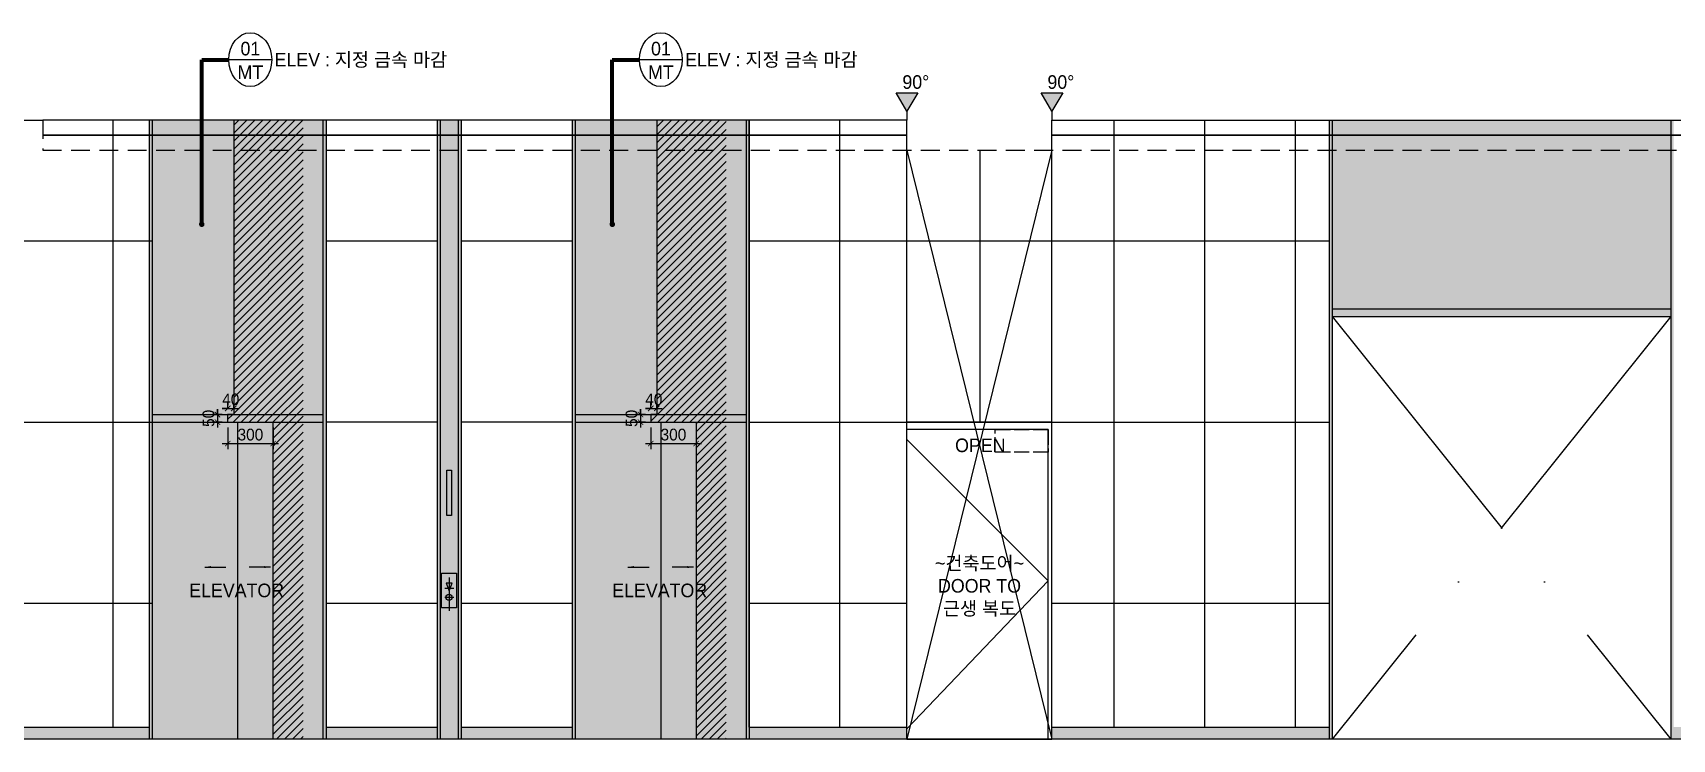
# Model space of a CAD drawing. Header units: millimetres. Extents: x -223175 to 287756, y -120611 to 352956.
# Drawn here: x 249074 to 259924, y 279512 to 284190 of the extents above; entities that cross this region are included whole.
import ezdxf
from ezdxf.enums import TextEntityAlignment as Align
from ezdxf.lldxf.tags import DXFTag
from ezdxf.xclip import XClip

# ---------------------------------------------------------------- set-up
doc = ezdxf.new("R2010")
doc.units = ezdxf.units.MM
doc.header["$LTSCALE"] = 50
doc.header["$XCLIPFRAME"] = 0
doc.header["$PDMODE"] = 35
for name, pattern in [('CEN', [62, 60, -1, 0, -1]), ('CENN', [6.3, 4, -1, 0.3, -1]), ('GCAD_ISO10W100', [18, 12, -3, 0, -3]), ('HID', [2.5, 2, -0.5]), ('HIDDEN2', [0.1875, 0.125, -0.0625])]:
    doc.linetypes.add(name, pattern=pattern)
doc.layers.get('DEFPOINTS').update_dxf_attribs({"color": 108})
for name, color, linetype in [('CEN', 1, 'CEN'), ('CO-TEXT', 4, 'Continuous'), ('hid', 251, 'HID'), ('I-E-HAT', 252, 'Continuous'), ('I-ELE-1', 2, 'Continuous'), ('I-ELE-5', 5, 'Continuous'), ('I-ELE-CEN', 1, 'CENN'), ('I-ELE-DIM-IN', 8, 'Continuous'), ('I-ELE-SYM', 7, 'Continuous'), ('I-ELE-TEXT-IN', 7, 'Continuous'), ('SEC1', 1, 'Continuous'), ('SYM', 7, 'Continuous'), ('WAL-CO', 2, 'Continuous'), ('WID', 4, 'Continuous'), ('중심선', 1, 'CENTER')]:
    doc.layers.add(name, color=color, linetype=linetype)
doc.layers.add('DEFPOINT', color=98, linetype='Continuous', plot=False)
doc.styles.add('DH-TEXT', font='h2wull.TTF')
doc.styles.add('HY울릉도L', font='HY울릉도l.ttf')
doc.styles.add('USER1', font='gulim.ttc', dxfattribs={"height": 80})
doc.styles.add('YE-TEXT', font='HY울릉도l.ttf')
doc.styles.add('YEIN-TEXT', font='h2wull.TTF')
doc.styles.add('울릉도L', font='')
doc.styles.add('유형2', font='HY울릉도l.ttf')
doc.styles.get('울릉도L').set_extended_font_data('HY울릉도L')
tags = doc.linetypes.add('CENTER', pattern=[50.8, 31.75, -6.35, 6.35, -6.35]).pattern_tags.tags
tags[10:11] = [DXFTag(74, 4), DXFTag(75, 0), DXFTag(340, '0'), DXFTag(46, 1.0), DXFTag(50, 0.0), DXFTag(44, 0.0), DXFTag(45, 0.0)]
tags[8:9] = [DXFTag(74, 4), DXFTag(75, 0), DXFTag(340, '0'), DXFTag(46, 1.0), DXFTag(50, 0.0), DXFTag(44, 0.0), DXFTag(45, 0.0)]
tags[6:7] = [DXFTag(74, 4), DXFTag(75, 0), DXFTag(340, '0'), DXFTag(46, 1.0), DXFTag(50, 0.0), DXFTag(44, 0.0), DXFTag(45, 0.0)]
tags[4:5] = [DXFTag(74, 4), DXFTag(75, 0), DXFTag(340, '0'), DXFTag(46, 1.0), DXFTag(50, 0.0), DXFTag(44, 0.0), DXFTag(45, 0.0)]
doc.dimstyles.new('AM_ISO$7', dxfattribs={"dimtxt": 5, "dimasz": 70, "dimexe": 20, "dimexo": 15, "dimgap": 30, "dimtad": 1, "dimdec": 0, "dimdsep": 46, "dimtxsty": 'USER1', "dimcen": 0, "dimclrd": 256, "dimclre": 256, "dimclrt": 2, "dimadec": 0, "dimazin": 2, "dimtp": 0.1, "dimtm": 0.1, "dimtfac": 0.71, "dimtdec": 0, "dimtmove": 0, "dimatfit": 0, "dimfxl": 1, "dimlwd": -1, "dimlwe": -1, "dimarcsym": 0})
doc.dimstyles.new('YE-60', dxfattribs={"dimscale": 60, "dimtxt": 1.5, "dimasz": 0.6, "dimexe": 1, "dimexo": 1, "dimgap": 0.5, "dimtad": 1, "dimdec": 0, "dimrnd": 0.05, "dimdsep": 46, "dimlunit": 6, "dimtxsty": 'YE-TEXT', "dimblk": 'DOT', "dimcen": 2.5, "dimdle": 1, "dimclrd": 8, "dimclre": 8, "dimclrt": 7, "dimadec": 0, "dimazin": 0, "dimtfac": 1, "dimtdec": 0, "dimtix": 1, "dimtmove": 2, "dimatfit": 3, "dimldrblk": 'DOT', "dimfxl": 1, "dimlwd": -1, "dimlwe": -1, "dimarcsym": 0})
doc.dimstyles.new('YE-60-IN', dxfattribs={"dimscale": 60, "dimtxt": 1.3, "dimasz": 0.6, "dimexe": 0.6, "dimexo": 0.6, "dimgap": 0.3, "dimtad": 1, "dimdec": 0, "dimrnd": 0.05, "dimdsep": 46, "dimlunit": 6, "dimtxsty": '울릉도L', "dimblk": 'ARCHTICK', "dimcen": 2.5, "dimdle": 0.6, "dimclrd": 8, "dimclre": 8, "dimclrt": 7, "dimadec": 1, "dimazin": 0, "dimtfac": 1, "dimtdec": 0, "dimtix": 1, "dimtmove": 2, "dimatfit": 3, "dimldrblk": 'DOT', "dimfxl": 1, "dimlwd": -1, "dimlwe": -1, "dimarcsym": 0})
pattern_1 = [(0, (252664.5, 281612.1), (0, 1200), [])]

# ---------------------------------------------------------------- blocks, each defined once
blk = doc.blocks.new('G$C6811B8E0')
at = {"layer": 'CEN', "color": 252}
for p, q in [((-1202, 2050), (-202, 1050)), ((-202, 1050), (-1202, 0))]:
    blk.add_line(p, q, dxfattribs=at)
at = {"layer": 'hid', "color": 252}
blk.add_lwpolyline([(-202, 1900), (-552, 1900), (-552, 2050), (-202, 2050), (-202, 1900)], dxfattribs=at)
at = {"layer": 'WID', "color": 252}
for points in [[(-152, 0), (-152, 2100), (-1252, 2100), (-1252, 0)], [(-202, 0), (-202, 2050), (-1202, 2050), (-1202, 0)]]:
    blk.add_lwpolyline(points, close=True, dxfattribs=at)
blk.add_lwpolyline([(-1137, 1185, 1), (-1167, 1185), (-1167, 615, 1), (-1137, 615)], format="xyb", close=True, dxfattribs=at)
blk = doc.blocks.new('_ARCHTICK')
at = {"color": 0, "linetype": 'ByBlock', "const_width": 0.15}
blk.add_lwpolyline([(-0.5, -0.5), (0.5, 0.5)], dxfattribs=at)
blk = doc.blocks.new('*D2308')
at = {"layer": 'DEFPOINTS', "color": 0}
for p in [(253164, 281612), (253464, 281612), (253464, 281470)]:
    blk.add_point(p, dxfattribs=at)
at = {"layer": 'I-ELE-DIM-IN', "color": 8}
for p, q in [((253128, 281470), (253500, 281470)), ((253164, 281576), (253164, 281434)), ((253464, 281576), (253464, 281434))]:
    blk.add_line(p, q, dxfattribs=at)
at = {"layer": 'I-ELE-DIM-IN', "color": 8, "linetype": 'ByBlock', "xscale": 36, "yscale": 36, "zscale": 36, "rotation": 180}
blk.add_blockref('_ARCHTICK', (253164, 281470), dxfattribs=at)
at = {"layer": 'I-ELE-DIM-IN', "color": 8, "linetype": 'ByBlock', "xscale": 36, "yscale": 36, "zscale": 36}
blk.add_blockref('_ARCHTICK', (253464, 281470), dxfattribs=at)
at = {"layer": 'I-ELE-DIM-IN', "color": 7, "insert": (253314, 281529), "char_height": 78, "attachment_point": 5, "style": 'YE-TEXT'}
blk.add_mtext('{\\C1;300}', dxfattribs=at)
blk = doc.blocks.new('_Dot')
at = {"color": 0, "linetype": 'ByBlock', "lineweight": -2}
blk.add_line((-0.5, 0), (-1, 0), dxfattribs=at)
at = {"color": 0, "linetype": 'ByBlock', "const_width": 0.5}
blk.add_lwpolyline([(-0.25, 0, 1), (0.25, 0, 1)], format="xyb", close=True, dxfattribs=at)
blk = doc.blocks.new('DOT')
at = {"color": 0, "linetype": 'ByBlock'}
blk.add_line((-0.5, 0), (-1, 0), dxfattribs=at)
at = {"color": 0, "linetype": 'ByBlock', "const_width": 0.5}
blk.add_lwpolyline([(-0.25, 0, 1), (0.25, 0, 1)], format="xyb", close=True, dxfattribs=at)
blk = doc.blocks.new('*D2309')
at = {"layer": 'DEFPOINTS', "color": 0}
for p in [(253096, 281612), (253164, 281662), (253164, 281612)]:
    blk.add_point(p, dxfattribs=at)
at = {"layer": 'I-ELE-DIM-IN', "color": 8}
for p, q in [((253096, 281698), (253096, 281576)), ((253096, 281662), (253096, 281698)), ((253128, 281662), (253060, 281662)), ((253128, 281612), (253060, 281612)), ((253096, 281612), (253096, 281576))]:
    blk.add_line(p, q, dxfattribs=at)
at = {"layer": 'I-ELE-DIM-IN', "color": 8, "linetype": 'ByBlock', "xscale": 36, "yscale": 36, "zscale": 36}
for p, rotation in [((253096, 281662), 270), ((253096, 281612), 90)]:
    blk.add_blockref('_ARCHTICK', p, dxfattribs=dict(at, rotation=rotation))
at = {"layer": 'I-ELE-DIM-IN', "color": 7, "insert": (253037, 281637), "char_height": 78, "attachment_point": 5, "rotation": 90, "style": 'YE-TEXT'}
blk.add_mtext('{\\C1;50}', dxfattribs=at)
blk = doc.blocks.new('*D2310')
at = {"layer": 'DEFPOINTS', "color": 0}
for p in [(253204, 281703), (253164, 281662), (253204, 281662)]:
    blk.add_point(p, dxfattribs=at)
at = {"layer": 'I-ELE-DIM-IN', "color": 8}
for p, q in [((253128, 281703), (253240, 281703)), ((253164, 281703), (253128, 281703)), ((253164, 281698), (253164, 281739)), ((253204, 281698), (253204, 281739)), ((253204, 281703), (253240, 281703))]:
    blk.add_line(p, q, dxfattribs=at)
at = {"layer": 'I-ELE-DIM-IN', "color": 8, "linetype": 'ByBlock', "xscale": 36, "yscale": 36, "zscale": 36}
blk.add_blockref('_ARCHTICK', (253164, 281703), dxfattribs=at)
at = {"layer": 'I-ELE-DIM-IN', "color": 8, "linetype": 'ByBlock', "xscale": 36, "yscale": 36, "zscale": 36, "rotation": 180}
blk.add_blockref('_ARCHTICK', (253204, 281703), dxfattribs=at)
at = {"layer": 'I-ELE-DIM-IN', "color": 7, "insert": (253184, 281762), "char_height": 78, "attachment_point": 5, "style": 'YE-TEXT'}
blk.add_mtext('{\\C1;40}', dxfattribs=at)
blk = doc.blocks.new('홀버튼1')
at = {"color": 5, "elevation": 0}
blk.add_lwpolyline([(157001, -209495), (157021, -209545), (157021, -209545), (157041, -209495), (157001, -209495)], close=True, dxfattribs=at)
at = {"color": 5}
blk.add_circle((157021, -209588), 20, dxfattribs=at)
at = {"layer": 'DEFPOINT', "elevation": 0}
blk.add_lwpolyline([(156971, -209428), (157071, -209428), (157071, -209658), (156971, -209658)], close=True, dxfattribs=at)
at = {"layer": '중심선', "color": 1, "ltscale": 200}
for p, q in [((156993, -209527), (157052, -209527)), ((157021, -209457), (157021, -209679)), ((156993, -209588), (157052, -209588))]:
    blk.add_line(p, q, dxfattribs=at)
blk = doc.blocks.new('로비층')
at = {"layer": 'I-E-HAT', "true_color": 0x5b5b5b}
h = blk.add_hatch(color=251, dxfattribs=at)
h.dxf.hatch_style = 1
h.set_gradient(color1=(91, 91, 91), rotation=45, centered=1, one_color=1, tint=1, name='CYLINDER')
h.paths.add_polyline_path([(305818, 1043), (305818, 5143), (305838, 5143), (305838, 1043)])
h.paths.add_polyline_path([(305958, 1043), (305958, 5143), (305978, 5143), (305978, 1043)])
at = {"layer": 'I-E-HAT', "true_color": 0x848484}
h = blk.add_hatch(color=252, dxfattribs=at)
h.dxf.hatch_style = 1
h.set_gradient(color1=(132, 132, 132), rotation=45, centered=1, one_color=1, tint=1, name='CYLINDER')
h.paths.add_polyline_path([(305838, 1043), (305838, 5143), (305958, 5143), (305958, 1043)])
at = {"color": 4}
blk.add_lwpolyline([(305883, 2524), (305883, 2824), (305913, 2824), (305913, 2524)], close=True, dxfattribs=at)
at = {"layer": 'I-ELE-5', "color": 6}
for p, q in [((305818, 5143), (305818, 1043)), ((305838, 5143), (305838, 1043)), ((305958, 5143), (305958, 1043)), ((305978, 5143), (305978, 1043))]:
    blk.add_line(p, q, dxfattribs=at)
blk.add_blockref('홀버튼1', (148876, 211571))
blk = doc.blocks.new('E-ANGLE(직각)')
at = {"layer": 'I-ELE-SYM'}
blk.add_hatch(color=1, dxfattribs=at).paths.add_polyline_path([(-1.2, 3), (1.2, 3), (0, 1)])
at = {"layer": 'DEFPOINT'}
blk.add_line((0, 1), (0, 0), dxfattribs=at)
at = {"layer": 'I-ELE-SYM', "color": 1}
blk.add_lwpolyline([(-1.2, 3), (1.2, 3), (0, 1), (-1.2, 3)], dxfattribs=at)
at = {"layer": 'I-ELE-SYM', "color": 7, "style": 'YEIN-TEXT'}
blk.add_attdef('90%%D', text='', height=1.5, dxfattribs=at).set_placement((0.98, 4.2), align=Align.MIDDLE_CENTER)
blk = doc.blocks.new('*D2311')
at = {"layer": 'DEFPOINTS', "color": 0}
for p in [(250364, 281612), (250664, 281612), (250664, 281470)]:
    blk.add_point(p, dxfattribs=at)
at = {"layer": 'I-ELE-DIM-IN', "color": 8}
for p, q in [((250328, 281470), (250700, 281470)), ((250364, 281576), (250364, 281434)), ((250664, 281576), (250664, 281434))]:
    blk.add_line(p, q, dxfattribs=at)
at = {"layer": 'I-ELE-DIM-IN', "color": 8, "linetype": 'ByBlock', "xscale": 36, "yscale": 36, "zscale": 36, "rotation": 180}
blk.add_blockref('_ARCHTICK', (250364, 281470), dxfattribs=at)
at = {"layer": 'I-ELE-DIM-IN', "color": 8, "linetype": 'ByBlock', "xscale": 36, "yscale": 36, "zscale": 36}
blk.add_blockref('_ARCHTICK', (250664, 281470), dxfattribs=at)
at = {"layer": 'I-ELE-DIM-IN', "color": 7, "insert": (250514, 281529), "char_height": 78, "attachment_point": 5, "style": 'YE-TEXT'}
blk.add_mtext('{\\C1;300}', dxfattribs=at)
blk = doc.blocks.new('*D2312')
at = {"layer": 'DEFPOINTS', "color": 0}
for p in [(250296, 281612), (250364, 281662), (250364, 281612)]:
    blk.add_point(p, dxfattribs=at)
at = {"layer": 'I-ELE-DIM-IN', "color": 8}
for p, q in [((250296, 281698), (250296, 281576)), ((250296, 281662), (250296, 281698)), ((250328, 281662), (250260, 281662)), ((250328, 281612), (250260, 281612)), ((250296, 281612), (250296, 281576))]:
    blk.add_line(p, q, dxfattribs=at)
at = {"layer": 'I-ELE-DIM-IN', "color": 8, "linetype": 'ByBlock', "xscale": 36, "yscale": 36, "zscale": 36}
for p, rotation in [((250296, 281662), 270), ((250296, 281612), 90)]:
    blk.add_blockref('_ARCHTICK', p, dxfattribs=dict(at, rotation=rotation))
at = {"layer": 'I-ELE-DIM-IN', "color": 7, "insert": (250237, 281637), "char_height": 78, "attachment_point": 5, "rotation": 90, "style": 'YE-TEXT'}
blk.add_mtext('{\\C1;50}', dxfattribs=at)
blk = doc.blocks.new('*D2313')
at = {"layer": 'DEFPOINTS', "color": 0}
for p in [(250404, 281703), (250364, 281662), (250404, 281662)]:
    blk.add_point(p, dxfattribs=at)
at = {"layer": 'I-ELE-DIM-IN', "color": 8}
for p, q in [((250328, 281703), (250440, 281703)), ((250364, 281703), (250328, 281703)), ((250364, 281698), (250364, 281739)), ((250404, 281698), (250404, 281739)), ((250404, 281703), (250440, 281703))]:
    blk.add_line(p, q, dxfattribs=at)
at = {"layer": 'I-ELE-DIM-IN', "color": 8, "linetype": 'ByBlock', "xscale": 36, "yscale": 36, "zscale": 36}
blk.add_blockref('_ARCHTICK', (250364, 281703), dxfattribs=at)
at = {"layer": 'I-ELE-DIM-IN', "color": 8, "linetype": 'ByBlock', "xscale": 36, "yscale": 36, "zscale": 36, "rotation": 180}
blk.add_blockref('_ARCHTICK', (250404, 281703), dxfattribs=at)
at = {"layer": 'I-ELE-DIM-IN', "color": 7, "insert": (250384, 281762), "char_height": 78, "attachment_point": 5, "style": 'YE-TEXT'}
blk.add_mtext('{\\C1;40}', dxfattribs=at)
blk = doc.blocks.new('E마감기호')
at = {"layer": 'SYM', "color": 8}
blk.add_line((154448, 47998), (154920, 47998), dxfattribs=at)
blk.add_ellipse((154684, 47998), major_axis=(0, 297), ratio=0.795455, dxfattribs=at)
at = {"layer": 'CO-TEXT', "style": 'DH-TEXT'}
blk.add_attdef("APP'", text='', height=150, dxfattribs=at).set_placement((154950, 47998), align=Align.MIDDLE_LEFT)
at = {"layer": 'SYM', "style": '유형2'}
for tag, p in [('NO', (154684, 48060)), ('MA', (154684, 47801))]:
    blk.add_attdef(tag, text='', height=135, dxfattribs=at).set_placement(p, align=Align.CENTER)
blk = doc.blocks.new('엘베')
at = {"layer": 'I-ELE-SYM'}
ref = blk.add_blockref('E마감기호', (211939, -22956), dxfattribs=dict(at, xscale=0.6000000000000001, yscale=0.6000000000000001, zscale=0.6000000000000001))
ref.add_attrib("APP'", 'ELEV : 지정 금속 마감', dxfattribs={"color": 4, "height": 90, "style": 'YE-TEXT'}).set_placement((304910, 5843), align=Align.MIDDLE_LEFT)
ref.add_attrib('MA', 'MT', dxfattribs={"height": 90, "style": 'YE-TEXT'}).set_placement((304750, 5715), align=Align.CENTER)
ref.add_attrib('NO', '01', dxfattribs={"height": 90, "style": 'YE-TEXT'}).set_placement((304750, 5871), align=Align.CENTER)
blk = doc.blocks.new('G$C0FA0406D')
at = {"layer": 'I-E-HAT', "true_color": 0xd6d6d6}
h = blk.add_hatch(color=254, dxfattribs=at)
h.dxf.hatch_style = 1
h.set_gradient(color1=(214, 214, 214), color2=(243, 243, 243), rotation=45, centered=1, one_color=1, tint=0.956456)
h.paths.add_polyline_path([(-20, 4100), (-20, 0), (0, 0), (0, 4100)])
h.paths.add_polyline_path([(-1170, 4100), (-1170, 0), (-1150, 0), (-1150, 4100)])
h = blk.add_hatch(color=254, dxfattribs=at)
h.dxf.hatch_style = 1
h.set_gradient(color1=(214, 214, 214), color2=(243, 243, 243), rotation=45, centered=1, one_color=1, tint=0.956456)
h.paths.add_polyline_path([(-1150, 4100), (-1150, 2150), (-20, 2150), (-20, 4100)])
at = {"layer": 'I-E-HAT'}
h = blk.add_hatch(dxfattribs=at)
h.set_pattern_fill('ANSI31', color=8, scale=300)
h.set_pattern_definition([(45, (-258652.107, -187081.663), (-26.5165043, 26.5165043), [])])
h.paths.add_polyline_path([(-611, 4100), (-611, 2150), (-651, 2150), (-651, 2100), (-351, 2100), (-351, 0), (-151, 0), (-151, 4100)])
at = {"layer": 'I-E-HAT', "true_color": 0xd6d6d6}
h = blk.add_hatch(color=254, dxfattribs=at)
h.dxf.hatch_style = 1
h.set_gradient(color1=(214, 214, 214), color2=(243, 243, 243), rotation=45, centered=1, one_color=1, tint=0.956456)
h.paths.add_polyline_path([(-20, 2150), (-1150, 2150), (-1150, 2100), (-20, 2100)])
h = blk.add_hatch(color=254, dxfattribs=at)
h.dxf.hatch_style = 1
h.set_gradient(color1=(214, 214, 214), color2=(243, 243, 243), rotation=45, centered=1, one_color=1, tint=0.956456)
h.paths.add_polyline_path([(-20, 2100), (-1150, 2100), (-1150, 0), (-20, 0)])
at = {"layer": 'I-ELE-5', "color": 6}
for p, q in [((-1170, 4100), (-1170, 0)), ((-1150, 4100), (-1150, 0)), ((-20, 4100), (-20, 0)), ((0, 4100), (0, 0)), ((-1150, 2150), (-20, 2150)), ((-1150, 2100), (-20, 2100))]:
    blk.add_line(p, q, dxfattribs=at)
at = {"layer": 'I-ELE-5'}
blk.add_line((-585, 2100), (-585, 0), dxfattribs=at)
at = {"layer": 'SEC1', "color": 3}
blk.add_lwpolyline([(-611, 4100), (-611, 2150), (-651, 2150), (-651, 2100), (-351, 2100), (-351, 0)], dxfattribs=at)
at = {"color": 1}
for points in [[(-802, 1140), (-702, 1140), (-662, 1140)], [(-368, 1140), (-468, 1140), (-508, 1140)]]:
    blk.add_leader(points, dimstyle='AM_ISO$7', override={"dimtxt": 80, "dimasz": 40, "dimclrd": 1}, dxfattribs=at)

msp = doc.modelspace()

# ---------------------------------------------------------------- hatches: boundary and pattern name
at = {"layer": 'I-E-HAT'}
h = msp.add_hatch(dxfattribs=at)
h.set_pattern_fill('NET300-600', color=252, scale=2, angle=90)
h.set_pattern_definition([(90, (249004.5, 281612.14), (-600, 4e-14), []), (180, (249004.5, 281612.1), (-1e-13, -1200), [])])
h.paths.add_polyline_path([(249004.4791, 279592.1363), (249004.4791, 283612.1363), (249864.4791, 283612.1363), (249864.4791, 279592.1363)])
h = msp.add_hatch(dxfattribs=at)
h.set_pattern_fill('_USER', color=252, scale=1200, pattern_type=0)
h.set_pattern_definition(pattern_1)
h.paths.add_polyline_path([(251014.4791, 279592.1363), (251014.4791, 283612.1363), (251749.4791, 283612.1363), (251749.4791, 279592.1363)])
h = msp.add_hatch(dxfattribs=at)
h.set_pattern_fill('_USER', color=252, scale=1200, pattern_type=0)
h.set_pattern_definition(pattern_1)
h.paths.add_polyline_path([(252644.4791, 279592.1363), (252644.4791, 283612.1363), (251909.4791, 283612.1363), (251909.4791, 279592.1363)])
h = msp.add_hatch(dxfattribs=at)
h.set_pattern_fill('NET300-600', color=252, scale=2, angle=90)
h.set_pattern_definition([(90, (253814.5, 281612.14), (-600, 4e-14), []), (180, (253814.5, 281612.1), (-1e-13, -1200), [])])
h.paths.add_polyline_path([(254859.4791, 279592.1363), (254859.4791, 283612.1363), (253814.4791, 283612.1363), (253814.4791, 279592.1363)])
h = msp.add_hatch(dxfattribs=at)
h.set_pattern_fill('NET300-600', color=252, scale=2, angle=90)
h.set_pattern_definition([(90, (258029.5, 281612.14), (-600, 4e-14), []), (180, (258029.5, 281612.1), (-1e-13, -1200), [])])
h.paths.add_polyline_path([(257654.4791, 279592.1363), (257654.4791, 283612.1363), (255819.4791, 283612.1363), (255819.4791, 279592.1363)])
at = {"layer": 'I-E-HAT', "true_color": 0x848484}
h = msp.add_hatch(color=252, dxfattribs=at)
h.dxf.hatch_style = 1
h.set_gradient(color1=(132, 132, 132), rotation=45, centered=1, one_color=1, tint=1, name='CYLINDER')
h.paths.add_polyline_path([(257654.4791, 283612.1363), (257674.4791, 283612.1363), (257674.4791, 279512.1363), (257654.4791, 279512.1363)])
h.paths.add_polyline_path([(259934.4791, 283612.1363), (259914.4791, 283612.1363), (259914.4791, 279512.1363), (259934.4791, 279512.1363)])
at = {"layer": 'I-E-HAT', "true_color": 0xadadad}
h = msp.add_hatch(color=253, dxfattribs=at)
h.dxf.hatch_style = 1
h.set_gradient(color1=(173, 173, 173), rotation=45, centered=1, one_color=1, tint=1, name='CYLINDER')
h.paths.add_polyline_path([(259914.4791, 283612.1363), (257674.4791, 283612.1363), (257674.4791, 282362.1363), (259914.4791, 282362.1363)])
at = {"layer": 'I-E-HAT'}
h = msp.add_hatch(dxfattribs=at)
h.set_pattern_fill('NET300-600', color=253, scale=2, angle=90)
h.set_pattern_definition([(90, (255344.5, 281612.14), (-600, 4e-14), []), (180, (255344.5, 281612.1), (-1e-13, -1200), [])])
h.paths.add_polyline_path([(254859.4791, 283412.1363), (254859.4791, 281612.1363), (255819.4791, 281612.1363), (255819.4791, 283412.1363)])
at = {"layer": 'I-E-HAT', "true_color": 0x848484}
h = msp.add_hatch(color=252, dxfattribs=at)
h.dxf.hatch_style = 1
h.set_gradient(color1=(132, 132, 132), rotation=45, centered=1, one_color=1, tint=1, name='CYLINDER')
h.paths.add_polyline_path([(257674.4791, 282362.1363), (259914.4791, 282362.1363), (259914.4791, 282312.1363), (257674.4791, 282312.1363)])
at = {"layer": 'I-E-HAT', "true_color": 0xadadad}
h = msp.add_hatch(color=253, dxfattribs=at)
h.dxf.hatch_style = 1
h.set_gradient(color1=(173, 173, 173), color2=(132, 132, 132), rotation=45, centered=1, one_color=1, tint=0.521522, name='CYLINDER')
h.paths.add_polyline_path([(259934.4791, 279512.1363), (262294.4791, 279512.1363), (262294.4791, 279592.1363), (259934.4791, 279592.1363)])
h.paths.add_polyline_path([(264049.4791, 279592.1363), (263464.4791, 279592.1363), (263464.4791, 279512.1363), (264049.4791, 279512.1363)])
h.paths.add_polyline_path([(264794.4791, 279592.1363), (264209.4791, 279592.1363), (264209.4791, 279512.1363), (264794.4791, 279512.1363)])
h.paths.add_polyline_path([(267254.4791, 279592.1363), (265964.4791, 279592.1363), (265964.4791, 279512.1363), (267254.4791, 279512.1363)])
h.paths.add_polyline_path([(257654.4791, 279592.1363), (255819.4791, 279592.1363), (255819.4791, 279512.1363), (257654.4791, 279512.1363)])
h.paths.add_polyline_path([(254859.4791, 279512.1363), (254859.4791, 279592.1363), (253814.4791, 279592.1363), (253814.4791, 279512.1363)])
h.paths.add_polyline_path([(252644.4791, 279512.1363), (252644.4791, 279592.1363), (251909.4791, 279592.1363), (251909.4791, 279512.1363)])
h.paths.add_polyline_path([(251749.4791, 279512.1363), (251749.4791, 279592.1363), (251014.4791, 279592.1363), (251014.4791, 279512.1363)])
h.paths.add_polyline_path([(249004.4791, 279512.1363), (249844.4791, 279512.1363), (249844.4791, 279592.1363), (249004.4791, 279592.1363)])

# ---------------------------------------------------------------- linework, layer by layer
at = {"layer": 'I-ELE-1', "color": 3}
for p, q in [((254859.4791, 279512.1363), (254859.4791, 283412.1363)), ((255819.4791, 279512.1363), (255819.4791, 283412.1363))]:
    msp.add_line(p, q, dxfattribs=at)
at = {"layer": 'I-ELE-5', "color": 6}
for p, q in [((257654.4791, 283612.1363), (257654.4791, 279512.1363)), ((257674.4791, 283612.1363), (257674.4791, 279512.1363)), ((259914.4791, 283612.1363), (259914.4791, 279512.1363)), ((257674.4791, 282362.1363), (259914.4791, 282362.1363)), ((257674.4791, 282312.1363), (259914.4791, 282312.1363))]:
    msp.add_line(p, q, dxfattribs=at)
at = {"layer": 'I-ELE-5'}
for p, q in [((249004.4791, 279592.1363), (249844.4791, 279592.1363)), ((251014.4791, 279592.1363), (251749.4791, 279592.1363)), ((251909.4791, 279592.1363), (252644.4791, 279592.1363)), ((253814.4791, 279592.1363), (254859.4791, 279592.1363)), ((255819.4791, 279592.1363), (257654.4791, 279592.1363))]:
    msp.add_line(p, q, dxfattribs=at)
at = {"layer": 'I-ELE-CEN', "color": 1, "ltscale": 400}
for p, q in [((255819.4791, 283412.1363), (254859.4791, 279512.1363)), ((254859.4791, 283412.1363), (255819.4791, 279512.1363))]:
    msp.add_line(p, q, dxfattribs=at)
at = {"layer": 'I-ELE-CEN', "color": 1, "linetype": 'GCAD_ISO10W100', "ltscale": 3}
for p, q in [((259914.4791, 282312.1363), (257674.4791, 279512.1363)), ((257674.4791, 282312.1363), (259914.4791, 279512.1363))]:
    msp.add_line(p, q, dxfattribs=at)
at = {"layer": 'WAL-CO'}
for p, q in [((249004.4791, 283612.1363), (249139.4791, 283612.1363)), ((267254.4791, 279512.1363), (249004.4791, 279512.1363))]:
    msp.add_line(p, q, dxfattribs=at)
at = {"layer": 'WAL-CO', "color": 5, "linetype": 'HIDDEN2', "ltscale": 20}
for p, q in [((249139.4791, 283612.1363), (249139.4791, 283412.1363)), ((249139.4791, 283412.1363), (267119.4791, 283412.1363))]:
    msp.add_line(p, q, dxfattribs=at)
at = {"layer": 'WAL-CO'}
for points in [[(254859.4791, 283412.1363), (254859.4791, 283612.1363), (249139.4791, 283612.1363)], [(255819.4791, 283412.1363), (255819.4791, 283612.1363), (267119.4791, 283612.1363)]]:
    msp.add_lwpolyline(points, dxfattribs=at)
at = {"layer": 'WAL-CO', "color": 5, "linetype": 'HIDDEN2', "ltscale": 20, "const_width": 10}
msp.add_lwpolyline([(254859.4791, 283512.1363), (249139.4791, 283512.1363)], dxfattribs=at)
at = {"layer": 'WAL-CO', "color": 1, "linetype": 'HIDDEN2', "ltscale": 20, "const_width": 10}
msp.add_lwpolyline([(255819.4791, 283512.1363), (267119.4791, 283512.1363)], dxfattribs=at)

# ---------------------------------------------------------------- block references
for name, p in [('엘베', (-54236.0177, 278169.4513)), ('엘베', (-51518.8899, 278169.4513)), ('G$C0FA0406D', (251014.4791, 279512.1363)), ('로비층', (-54068.308, 278469.4513)), ('G$C0FA0406D', (253814.4791, 279512.1363))]:
    msp.add_blockref(name, p)
ref = msp.add_blockref('G$C6811B8E0', (255996.2454, 279512.1363))
XClip(ref).set_block_clipping_path([(-1136.7662654307, 0), (-176.7662654288, 2100.0000000021)])
at = {"layer": 'I-ELE-SYM', "xscale": 60, "yscale": 60, "zscale": 60}
for p in [(254859.4791, 283612.1363), (255819.4791, 283612.1363)]:
    msp.add_blockref('E-ANGLE(직각)', p, dxfattribs=at).add_auto_attribs({'90%%D': '90%%D'})

# ---------------------------------------------------------------- texts
at = {"layer": 'I-ELE-TEXT-IN', "char_height": 90, "attachment_point": 5, "style": 'HY울릉도L'}
for s, width, insert in [('OPEN', 978.831786, (255344.9825, 281457.7638)), ('ELEVATOR', 2781.323376, (250423.087, 280496.964)), ('ELEVATOR', 2781.323376, (253223.087, 280496.964))]:
    msp.add_mtext_dynamic_manual_height_columns(s, width=width, gutter_width=1000, heights=[0], dxfattribs=dict(at, insert=insert))
at = {"layer": 'I-ELE-TEXT-IN', "color": 253, "insert": (255339.8903, 280523.3221), "char_height": 90, "attachment_point": 5, "style": 'HY울릉도L'}
msp.add_mtext_dynamic_manual_height_columns('~건축도어~\\PDOOR TO\\P근생 복도', width=822.983673, gutter_width=1000, heights=[0], dxfattribs=at)

# ---------------------------------------------------------------- dimensions: what is measured, and where the dimension line sits
at = {"layer": 'I-ELE-DIM-IN'}
for p1, p2, distance, picture, middle in [((250363.9528, 281662.1363), (250403.9528, 281662.1363), 41.3521, '*D2313', (250383.9528, 281762.1289)), ((253163.9528, 281662.1363), (253203.9528, 281662.1363), 41.3521, '*D2310', (253183.9528, 281762.1289)), ((250363.9528, 281662.1363), (250363.9528, 281612.1363), -68.403, '*D2312', (250236.8564, 281637.1363)), ((253163.9528, 281662.1363), (253163.9528, 281612.1363), -68.403, '*D2309', (253036.8564, 281637.1363)), ((250363.9528, 281612.1363), (250663.9528, 281612.1363), -141.7704, '*D2311', (250513.9528, 281529.1123)), ((253163.9528, 281612.1363), (253463.9528, 281612.1363), -141.7704, '*D2308', (253313.9528, 281529.1123))]:
    dim = msp.add_aligned_dim(p1=p1, p2=p2, distance=distance, text='{\\C1;<>}', dimstyle='YE-60-IN', override={"dimtxsty": 'YE-TEXT', "dimldrblk": 'Dot'}, dxfattribs=at)
    dim.commit()
    dim.dimension.update_dxf_attribs({"geometry": picture, "text_midpoint": middle})

# ---------------------------------------------------------------- leaders
at = {"layer": 'I-ELE-SYM'}
for points in [[(250192.0307, 282922.1145), (250192.0307, 284012.1363), (250372.0307, 284012.1363)], [(252909.1584, 282922.1145), (252909.1584, 284012.1363), (253089.1584, 284012.1363)]]:
    msp.add_leader(points, dimstyle='YE-60', override={"dimscale": 60, "dimtxt": 1.5, "dimasz": 0.6, "dimgap": 0.5, "dimtad": 1, "dimtxsty": 'YE-TEXT', "dimclrd": 8, "dimldrblk": 'Dot', "dimlwd": 65535}, dxfattribs=at)

doc.saveas('drawing.dxf')
